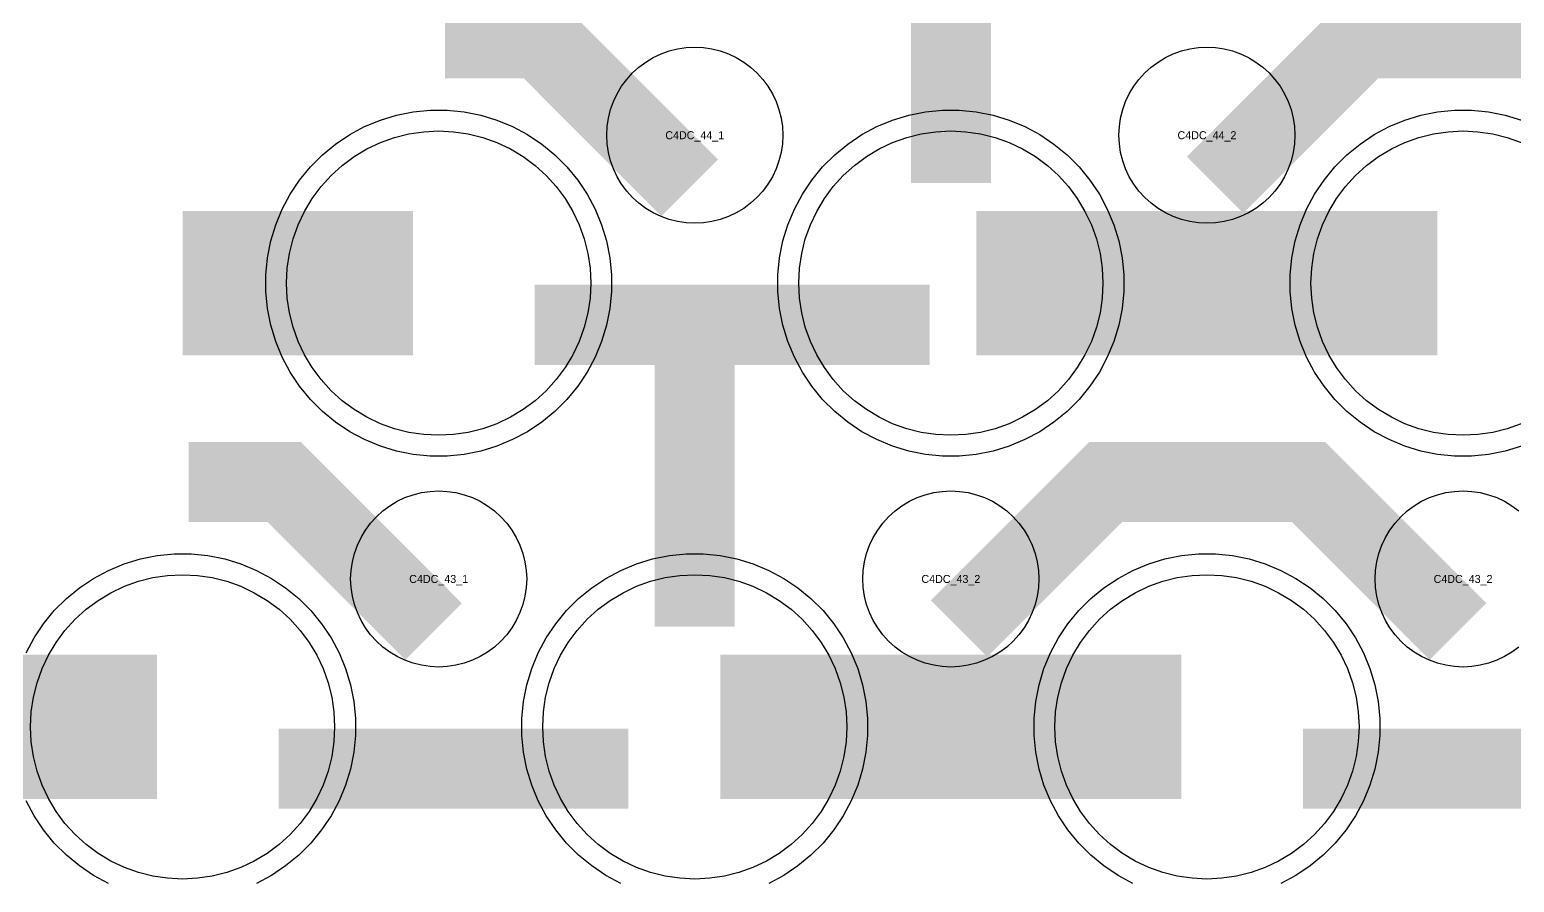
# Model space of a CAD drawing. Extents: x -11880 to 11880, y -14992 to 14992.
# Drawn here: x -11647.8 to -11184, y -8929.8 to -8663.6 of the extents above; entities that cross this region are included whole.
import ezdxf
from ezdxf.enums import TextEntityAlignment as Align

# ---------------------------------------------------------------- set-up
doc = ezdxf.new("R2010")
doc.units = 0
doc.header["$MEASUREMENT"] = 0
for name, color, linetype in [('GDS_775_DT_237', 138, 'CONTINUOUS'), ('RDL1_FS', 34, 'CONTINUOUS'), ('RDL_BS', 160, 'CONTINUOUS')]:
    doc.layers.add(name, color=color, linetype=linetype)

msp = doc.modelspace()

# ---------------------------------------------------------------- linework, layer by layer
at = {"layer": 'RDL1_FS'}
for points in [[(-11520, -8790.254), (-11524.657, -8790.025), (-11529.268, -8789.341), (-11533.791, -8788.209), (-11538.181, -8786.637), (-11542.395, -8784.645), (-11546.395, -8782.247), (-11550.14, -8779.469), (-11553.594, -8776.339), (-11556.724, -8772.885), (-11559.502, -8769.14), (-11561.9, -8765.14), (-11563.892, -8760.926), (-11565.464, -8756.536), (-11566.596, -8752.013), (-11567.28, -8747.402), (-11567.509, -8742.745), (-11567.28, -8738.088), (-11566.596, -8733.477), (-11565.464, -8728.954), (-11563.892, -8724.564), (-11561.9, -8720.35), (-11559.502, -8716.35), (-11556.724, -8712.605), (-11553.594, -8709.151), (-11550.14, -8706.021), (-11546.395, -8703.243), (-11542.395, -8700.845), (-11538.181, -8698.853), (-11533.791, -8697.281), (-11529.268, -8696.149), (-11524.657, -8695.465), (-11520, -8695.236), (-11515.343, -8695.465), (-11510.732, -8696.149), (-11506.209, -8697.281), (-11501.819, -8698.853), (-11497.605, -8700.845), (-11493.605, -8703.243), (-11489.86, -8706.021), (-11486.406, -8709.151), (-11483.276, -8712.605), (-11480.498, -8716.35), (-11478.1, -8720.35), (-11476.108, -8724.564), (-11474.536, -8728.954), (-11473.404, -8733.477), (-11472.72, -8738.088), (-11472.491, -8742.745), (-11472.72, -8747.402), (-11473.404, -8752.013), (-11474.536, -8756.536), (-11476.108, -8760.926), (-11478.1, -8765.14), (-11480.498, -8769.14), (-11483.276, -8772.885), (-11486.406, -8776.339), (-11489.86, -8779.469), (-11493.605, -8782.247), (-11497.605, -8784.645), (-11501.819, -8786.637), (-11506.209, -8788.209), (-11510.732, -8789.341), (-11515.343, -8790.025)], [(-11360, -8790.254), (-11364.657, -8790.025), (-11369.268, -8789.341), (-11373.791, -8788.209), (-11378.181, -8786.637), (-11382.395, -8784.645), (-11386.395, -8782.247), (-11390.14, -8779.469), (-11393.594, -8776.339), (-11396.724, -8772.885), (-11399.502, -8769.14), (-11401.9, -8765.14), (-11403.892, -8760.926), (-11405.464, -8756.536), (-11406.596, -8752.013), (-11407.28, -8747.402), (-11407.509, -8742.745), (-11407.28, -8738.088), (-11406.596, -8733.477), (-11405.464, -8728.954), (-11403.892, -8724.564), (-11401.9, -8720.35), (-11399.502, -8716.35), (-11396.724, -8712.605), (-11393.594, -8709.151), (-11390.14, -8706.021), (-11386.395, -8703.243), (-11382.395, -8700.845), (-11378.181, -8698.853), (-11373.791, -8697.281), (-11369.268, -8696.149), (-11364.657, -8695.465), (-11360, -8695.236), (-11355.343, -8695.465), (-11350.732, -8696.149), (-11346.209, -8697.281), (-11341.819, -8698.853), (-11337.605, -8700.845), (-11333.605, -8703.243), (-11329.86, -8706.021), (-11326.406, -8709.151), (-11323.276, -8712.605), (-11320.498, -8716.35), (-11318.1, -8720.35), (-11316.108, -8724.564), (-11314.536, -8728.954), (-11313.404, -8733.477), (-11312.72, -8738.088), (-11312.491, -8742.745), (-11312.72, -8747.402), (-11313.404, -8752.013), (-11314.536, -8756.536), (-11316.108, -8760.926), (-11318.1, -8765.14), (-11320.498, -8769.14), (-11323.276, -8772.885), (-11326.406, -8776.339), (-11329.86, -8779.469), (-11333.605, -8782.247), (-11337.605, -8784.645), (-11341.819, -8786.637), (-11346.209, -8788.209), (-11350.732, -8789.341), (-11355.343, -8790.025)], [(-11600, -8928.819), (-11604.657, -8928.59), (-11609.268, -8927.906), (-11613.791, -8926.774), (-11618.181, -8925.202), (-11622.395, -8923.21), (-11626.395, -8920.812), (-11630.14, -8918.034), (-11633.594, -8914.904), (-11636.724, -8911.45), (-11639.502, -8907.705), (-11641.9, -8903.705), (-11643.892, -8899.491), (-11645.464, -8895.101), (-11646.596, -8890.578), (-11647.28, -8885.967), (-11647.509, -8881.31), (-11647.28, -8876.653), (-11646.596, -8872.042), (-11645.464, -8867.519), (-11643.892, -8863.129), (-11641.9, -8858.915), (-11639.502, -8854.915), (-11636.724, -8851.17), (-11633.594, -8847.716), (-11630.14, -8844.586), (-11626.395, -8841.808), (-11622.395, -8839.41), (-11618.181, -8837.418), (-11613.791, -8835.846), (-11609.268, -8834.714), (-11604.657, -8834.03), (-11600, -8833.801), (-11595.343, -8834.03), (-11590.732, -8834.714), (-11586.209, -8835.846), (-11581.819, -8837.418), (-11577.605, -8839.41), (-11573.605, -8841.808), (-11569.86, -8844.586), (-11566.406, -8847.716), (-11563.276, -8851.17), (-11560.498, -8854.915), (-11558.1, -8858.915), (-11556.108, -8863.129), (-11554.536, -8867.519), (-11553.404, -8872.042), (-11552.72, -8876.653), (-11552.491, -8881.31), (-11552.72, -8885.967), (-11553.404, -8890.578), (-11554.536, -8895.101), (-11556.108, -8899.491), (-11558.1, -8903.705), (-11560.498, -8907.705), (-11563.276, -8911.45), (-11566.406, -8914.904), (-11569.86, -8918.034), (-11573.605, -8920.812), (-11577.605, -8923.21), (-11581.819, -8925.202), (-11586.209, -8926.774), (-11590.732, -8927.906), (-11595.343, -8928.59)], [(-11440, -8928.819), (-11444.657, -8928.59), (-11449.268, -8927.906), (-11453.791, -8926.774), (-11458.181, -8925.202), (-11462.395, -8923.21), (-11466.395, -8920.812), (-11470.14, -8918.034), (-11473.594, -8914.904), (-11476.724, -8911.45), (-11479.502, -8907.705), (-11481.9, -8903.705), (-11483.892, -8899.491), (-11485.464, -8895.101), (-11486.596, -8890.578), (-11487.28, -8885.967), (-11487.509, -8881.31), (-11487.28, -8876.653), (-11486.596, -8872.042), (-11485.464, -8867.519), (-11483.892, -8863.129), (-11481.9, -8858.915), (-11479.502, -8854.915), (-11476.724, -8851.17), (-11473.594, -8847.716), (-11470.14, -8844.586), (-11466.395, -8841.808), (-11462.395, -8839.41), (-11458.181, -8837.418), (-11453.791, -8835.846), (-11449.268, -8834.714), (-11444.657, -8834.03), (-11440, -8833.801), (-11435.343, -8834.03), (-11430.732, -8834.714), (-11426.209, -8835.846), (-11421.819, -8837.418), (-11417.605, -8839.41), (-11413.605, -8841.808), (-11409.86, -8844.586), (-11406.406, -8847.716), (-11403.276, -8851.17), (-11400.498, -8854.915), (-11398.1, -8858.915), (-11396.108, -8863.129), (-11394.536, -8867.519), (-11393.404, -8872.042), (-11392.72, -8876.653), (-11392.491, -8881.31), (-11392.72, -8885.967), (-11393.404, -8890.578), (-11394.536, -8895.101), (-11396.108, -8899.491), (-11398.1, -8903.705), (-11400.498, -8907.705), (-11403.276, -8911.45), (-11406.406, -8914.904), (-11409.86, -8918.034), (-11413.605, -8920.812), (-11417.605, -8923.21), (-11421.819, -8925.202), (-11426.209, -8926.774), (-11430.732, -8927.906), (-11435.343, -8928.59)], [(-11280, -8928.819), (-11284.657, -8928.59), (-11289.268, -8927.906), (-11293.791, -8926.774), (-11298.181, -8925.202), (-11302.395, -8923.21), (-11306.395, -8920.812), (-11310.14, -8918.034), (-11313.594, -8914.904), (-11316.724, -8911.45), (-11319.502, -8907.705), (-11321.9, -8903.705), (-11323.892, -8899.491), (-11325.464, -8895.101), (-11326.596, -8890.578), (-11327.28, -8885.967), (-11327.509, -8881.31), (-11327.28, -8876.653), (-11326.596, -8872.042), (-11325.464, -8867.519), (-11323.892, -8863.129), (-11321.9, -8858.915), (-11319.502, -8854.915), (-11316.724, -8851.17), (-11313.594, -8847.716), (-11310.14, -8844.586), (-11306.395, -8841.808), (-11302.395, -8839.41), (-11298.181, -8837.418), (-11293.791, -8835.846), (-11289.268, -8834.714), (-11284.657, -8834.03), (-11280, -8833.801), (-11275.343, -8834.03), (-11270.732, -8834.714), (-11266.209, -8835.846), (-11261.819, -8837.418), (-11257.605, -8839.41), (-11253.605, -8841.808), (-11249.86, -8844.586), (-11246.406, -8847.716), (-11243.276, -8851.17), (-11240.498, -8854.915), (-11238.1, -8858.915), (-11236.108, -8863.129), (-11234.536, -8867.519), (-11233.404, -8872.042), (-11232.72, -8876.653), (-11232.491, -8881.31), (-11232.72, -8885.967), (-11233.404, -8890.578), (-11234.536, -8895.101), (-11236.108, -8899.491), (-11238.1, -8903.705), (-11240.498, -8907.705), (-11243.276, -8911.45), (-11246.406, -8914.904), (-11249.86, -8918.034), (-11253.605, -8920.812), (-11257.605, -8923.21), (-11261.819, -8925.202), (-11266.209, -8926.774), (-11270.732, -8927.906), (-11275.343, -8928.59)]]:
    msp.add_lwpolyline(points, close=True, dxfattribs=at)
msp.add_lwpolyline([(-11181.819, -8786.637), (-11186.209, -8788.209), (-11190.732, -8789.341), (-11195.343, -8790.025), (-11200, -8790.254), (-11204.657, -8790.025), (-11209.268, -8789.341), (-11213.791, -8788.209), (-11218.181, -8786.637), (-11222.395, -8784.645), (-11226.395, -8782.247), (-11230.14, -8779.469), (-11233.594, -8776.339), (-11236.724, -8772.885), (-11239.502, -8769.14), (-11241.9, -8765.14), (-11243.892, -8760.926), (-11245.464, -8756.536), (-11246.596, -8752.013), (-11247.28, -8747.402), (-11247.509, -8742.745), (-11247.28, -8738.088), (-11246.596, -8733.477), (-11245.464, -8728.954), (-11243.892, -8724.564), (-11241.9, -8720.35), (-11239.502, -8716.35), (-11236.724, -8712.605), (-11233.594, -8709.151), (-11230.14, -8706.021), (-11226.395, -8703.243), (-11222.395, -8700.845), (-11218.181, -8698.853), (-11213.791, -8697.281), (-11209.268, -8696.149), (-11204.657, -8695.465), (-11200, -8695.236), (-11195.343, -8695.465), (-11190.732, -8696.149), (-11186.209, -8697.281), (-11181.819, -8698.853)], dxfattribs=at)
for points in [[(-11599.998, -8742.745, 45, 45, 0), (-11527.998, -8742.745, 45, 45, 0)], [(-11351.998, -8742.745, 45, 45, 0), (-11279.998, -8742.745, 45, 45, 0)], [(-11279.998, -8742.745, 45, 45, 0), (-11207.998, -8742.745, 45, 45, 0)], [(-11679.998, -8881.31, 45, 45, 0), (-11607.998, -8881.31, 45, 45, 0)], [(-11431.998, -8881.31, 45, 45, 0), (-11359.998, -8881.31, 45, 45, 0)], [(-11359.998, -8881.31, 45, 45, 0), (-11287.998, -8881.31, 45, 45, 0)]]:
    msp.add_lwpolyline(points, format="xyseb", dxfattribs=at)
at = {"layer": 'RDL_BS'}
for points in [[(-11360, -8711.48, 25, 25, 0), (-11360, -8604.703, 25, 25, 0)], [(-11360, -8711.48, 25, 25, 0), (-11360, -8604.703, 25, 25, 0)], [(-11441.599, -8712.958, 25, 25, 0), (-11488.313, -8666.244, 25, 25, 0), (-11518.071, -8666.244, 25, 25, 0)], [(-11277.438, -8712.059, 25, 25, 0), (-11231.623, -8666.244, 25, 25, 0), (-11198.07, -8666.244, 25, 25, 0)], [(-11121.599, -8712.958, 25, 25, 0), (-11168.313, -8666.244, 25, 25, 0), (-11198.071, -8666.244, 25, 25, 0)], [(-11440, -8850.045, 25, 25, 0), (-11440, -8743.268, 25, 25, 0)], [(-11440, -8850.045, 25, 25, 0), (-11440, -8743.268, 25, 25, 0)], [(-11489.984, -8755.758, 25, 25, 0), (-11380.719, -8755.758, 25, 25, 0)], [(-11452.5, -8755.768, 25, 25, 0), (-11387.833, -8755.768, 25, 25, 0)], [(-11452.5, -8755.768, 25, 25, 0), (-11366.667, -8755.768, 25, 25, 0)], [(-11521.599, -8851.523, 25, 25, 0), (-11568.313, -8804.809, 25, 25, 0), (-11598.071, -8804.809, 25, 25, 0)], [(-11357.438, -8850.624, 25, 25, 0), (-11311.623, -8804.809, 25, 25, 0), (-11278.07, -8804.809, 25, 25, 0)], [(-11201.599, -8851.523, 25, 25, 0), (-11248.313, -8804.809, 25, 25, 0), (-11278.071, -8804.809, 25, 25, 0)], [(-11569.984, -8894.323, 25, 25, 0), (-11460.719, -8894.323, 25, 25, 0)], [(-11249.984, -8894.323, 25, 25, 0), (-11140.719, -8894.323, 25, 25, 0)]]:
    msp.add_lwpolyline(points, format="xyseb", dxfattribs=at)
for points in [[(-11440, -8724.051), (-11442.693, -8723.919), (-11445.365, -8723.523), (-11447.984, -8722.866), (-11450.519, -8721.959), (-11452.956, -8720.807), (-11455.28, -8719.414), (-11457.443, -8717.811), (-11459.442, -8715.999), (-11461.254, -8714), (-11462.857, -8711.837), (-11464.25, -8709.513), (-11465.402, -8707.076), (-11466.309, -8704.541), (-11466.966, -8701.922), (-11467.362, -8699.25), (-11467.494, -8696.557), (-11467.362, -8693.864), (-11466.966, -8691.192), (-11466.309, -8688.573), (-11465.402, -8686.038), (-11464.25, -8683.601), (-11462.857, -8681.277), (-11461.254, -8679.114), (-11459.442, -8677.115), (-11457.443, -8675.303), (-11455.28, -8673.7), (-11452.956, -8672.307), (-11450.519, -8671.155), (-11447.984, -8670.248), (-11445.365, -8669.591), (-11442.693, -8669.195), (-11440, -8669.063), (-11437.307, -8669.195), (-11434.635, -8669.591), (-11432.016, -8670.248), (-11429.481, -8671.155), (-11427.044, -8672.307), (-11424.72, -8673.7), (-11422.557, -8675.303), (-11420.558, -8677.115), (-11418.746, -8679.114), (-11417.143, -8681.277), (-11415.75, -8683.601), (-11414.598, -8686.038), (-11413.691, -8688.573), (-11413.034, -8691.192), (-11412.638, -8693.864), (-11412.506, -8696.557), (-11412.638, -8699.25), (-11413.034, -8701.922), (-11413.691, -8704.541), (-11414.598, -8707.076), (-11415.75, -8709.513), (-11417.143, -8711.837), (-11418.746, -8714), (-11420.558, -8715.999), (-11422.557, -8717.811), (-11424.72, -8719.414), (-11427.044, -8720.807), (-11429.481, -8721.959), (-11432.016, -8722.866), (-11434.635, -8723.523), (-11437.307, -8723.919)], [(-11280, -8724.051), (-11282.693, -8723.919), (-11285.365, -8723.523), (-11287.984, -8722.866), (-11290.519, -8721.959), (-11292.956, -8720.807), (-11295.28, -8719.414), (-11297.443, -8717.811), (-11299.442, -8715.999), (-11301.254, -8714), (-11302.857, -8711.837), (-11304.25, -8709.513), (-11305.402, -8707.076), (-11306.309, -8704.541), (-11306.966, -8701.922), (-11307.362, -8699.25), (-11307.494, -8696.557), (-11307.362, -8693.864), (-11306.966, -8691.192), (-11306.309, -8688.573), (-11305.402, -8686.038), (-11304.25, -8683.601), (-11302.857, -8681.277), (-11301.254, -8679.114), (-11299.442, -8677.115), (-11297.443, -8675.303), (-11295.28, -8673.7), (-11292.956, -8672.307), (-11290.519, -8671.155), (-11287.984, -8670.248), (-11285.365, -8669.591), (-11282.693, -8669.195), (-11280, -8669.063), (-11277.307, -8669.195), (-11274.635, -8669.591), (-11272.016, -8670.248), (-11269.481, -8671.155), (-11267.044, -8672.307), (-11264.72, -8673.7), (-11262.557, -8675.303), (-11260.558, -8677.115), (-11258.746, -8679.114), (-11257.143, -8681.277), (-11255.75, -8683.601), (-11254.598, -8686.038), (-11253.691, -8688.573), (-11253.034, -8691.192), (-11252.638, -8693.864), (-11252.506, -8696.557), (-11252.638, -8699.25), (-11253.034, -8701.922), (-11253.691, -8704.541), (-11254.598, -8707.076), (-11255.75, -8709.513), (-11257.143, -8711.837), (-11258.746, -8714), (-11260.558, -8715.999), (-11262.557, -8717.811), (-11264.72, -8719.414), (-11267.044, -8720.807), (-11269.481, -8721.959), (-11272.016, -8722.866), (-11274.635, -8723.523), (-11277.307, -8723.919)], [(-11522.644, -8796.745), (-11527.938, -8796.228), (-11533.165, -8795.182), (-11538.205, -8793.651), (-11543.115, -8791.62), (-11547.777, -8789.128), (-11552.191, -8786.181), (-11556.292, -8782.819), (-11560.074, -8779.037), (-11563.436, -8774.936), (-11566.383, -8770.522), (-11568.875, -8765.86), (-11570.906, -8760.95), (-11572.437, -8755.91), (-11573.483, -8750.683), (-11574, -8745.389), (-11574, -8740.101), (-11573.483, -8734.807), (-11572.437, -8729.58), (-11570.906, -8724.54), (-11568.875, -8719.63), (-11566.383, -8714.968), (-11563.436, -8710.554), (-11560.074, -8706.453), (-11556.292, -8702.671), (-11552.191, -8699.309), (-11547.777, -8696.362), (-11543.115, -8693.87), (-11538.205, -8691.839), (-11533.165, -8690.308), (-11527.938, -8689.262), (-11522.644, -8688.745), (-11517.356, -8688.745), (-11512.062, -8689.262), (-11506.835, -8690.308), (-11501.795, -8691.839), (-11496.885, -8693.87), (-11492.223, -8696.362), (-11487.809, -8699.309), (-11483.708, -8702.671), (-11479.926, -8706.453), (-11476.564, -8710.554), (-11473.617, -8714.968), (-11471.125, -8719.63), (-11469.094, -8724.54), (-11467.563, -8729.58), (-11466.517, -8734.807), (-11466, -8740.101), (-11466, -8745.389), (-11466.517, -8750.683), (-11467.563, -8755.91), (-11469.094, -8760.95), (-11471.125, -8765.86), (-11473.617, -8770.522), (-11476.564, -8774.936), (-11479.926, -8779.037), (-11483.708, -8782.819), (-11487.809, -8786.181), (-11492.223, -8789.128), (-11496.885, -8791.62), (-11501.795, -8793.651), (-11506.835, -8795.182), (-11512.062, -8796.228), (-11517.356, -8796.745)], [(-11362.644, -8796.745), (-11367.938, -8796.228), (-11373.165, -8795.182), (-11378.205, -8793.651), (-11383.115, -8791.62), (-11387.777, -8789.128), (-11392.191, -8786.181), (-11396.292, -8782.819), (-11400.074, -8779.037), (-11403.436, -8774.936), (-11406.383, -8770.522), (-11408.875, -8765.86), (-11410.906, -8760.95), (-11412.437, -8755.91), (-11413.483, -8750.683), (-11414, -8745.389), (-11414, -8740.101), (-11413.483, -8734.807), (-11412.437, -8729.58), (-11410.906, -8724.54), (-11408.875, -8719.63), (-11406.383, -8714.968), (-11403.436, -8710.554), (-11400.074, -8706.453), (-11396.292, -8702.671), (-11392.191, -8699.309), (-11387.777, -8696.362), (-11383.115, -8693.87), (-11378.205, -8691.839), (-11373.165, -8690.308), (-11367.938, -8689.262), (-11362.644, -8688.745), (-11357.356, -8688.745), (-11352.062, -8689.262), (-11346.835, -8690.308), (-11341.795, -8691.839), (-11336.885, -8693.87), (-11332.223, -8696.362), (-11327.809, -8699.309), (-11323.708, -8702.671), (-11319.926, -8706.453), (-11316.564, -8710.554), (-11313.617, -8714.968), (-11311.125, -8719.63), (-11309.094, -8724.54), (-11307.563, -8729.58), (-11306.517, -8734.807), (-11306, -8740.101), (-11306, -8745.389), (-11306.517, -8750.683), (-11307.563, -8755.91), (-11309.094, -8760.95), (-11311.125, -8765.86), (-11313.617, -8770.522), (-11316.564, -8774.936), (-11319.926, -8779.037), (-11323.708, -8782.819), (-11327.809, -8786.181), (-11332.223, -8789.128), (-11336.885, -8791.62), (-11341.795, -8793.651), (-11346.835, -8795.182), (-11352.062, -8796.228), (-11357.356, -8796.745)], [(-11520, -8862.616), (-11522.693, -8862.484), (-11525.365, -8862.088), (-11527.984, -8861.431), (-11530.519, -8860.524), (-11532.956, -8859.372), (-11535.28, -8857.979), (-11537.443, -8856.376), (-11539.442, -8854.564), (-11541.254, -8852.565), (-11542.857, -8850.402), (-11544.25, -8848.078), (-11545.402, -8845.641), (-11546.309, -8843.106), (-11546.966, -8840.487), (-11547.362, -8837.815), (-11547.494, -8835.122), (-11547.362, -8832.429), (-11546.966, -8829.757), (-11546.309, -8827.138), (-11545.402, -8824.603), (-11544.25, -8822.166), (-11542.857, -8819.842), (-11541.254, -8817.679), (-11539.442, -8815.68), (-11537.443, -8813.868), (-11535.28, -8812.265), (-11532.956, -8810.872), (-11530.519, -8809.72), (-11527.984, -8808.813), (-11525.365, -8808.156), (-11522.693, -8807.76), (-11520, -8807.628), (-11517.307, -8807.76), (-11514.635, -8808.156), (-11512.016, -8808.813), (-11509.481, -8809.72), (-11507.044, -8810.872), (-11504.72, -8812.265), (-11502.557, -8813.868), (-11500.558, -8815.68), (-11498.746, -8817.679), (-11497.143, -8819.842), (-11495.75, -8822.166), (-11494.598, -8824.603), (-11493.691, -8827.138), (-11493.034, -8829.757), (-11492.638, -8832.429), (-11492.506, -8835.122), (-11492.638, -8837.815), (-11493.034, -8840.487), (-11493.691, -8843.106), (-11494.598, -8845.641), (-11495.75, -8848.078), (-11497.143, -8850.402), (-11498.746, -8852.565), (-11500.558, -8854.564), (-11502.557, -8856.376), (-11504.72, -8857.979), (-11507.044, -8859.372), (-11509.481, -8860.524), (-11512.016, -8861.431), (-11514.635, -8862.088), (-11517.307, -8862.484)], [(-11360, -8862.616), (-11362.693, -8862.484), (-11365.365, -8862.088), (-11367.984, -8861.431), (-11370.519, -8860.524), (-11372.956, -8859.372), (-11375.28, -8857.979), (-11377.443, -8856.376), (-11379.442, -8854.564), (-11381.254, -8852.565), (-11382.857, -8850.402), (-11384.25, -8848.078), (-11385.402, -8845.641), (-11386.309, -8843.106), (-11386.966, -8840.487), (-11387.362, -8837.815), (-11387.494, -8835.122), (-11387.362, -8832.429), (-11386.966, -8829.757), (-11386.309, -8827.138), (-11385.402, -8824.603), (-11384.25, -8822.166), (-11382.857, -8819.842), (-11381.254, -8817.679), (-11379.442, -8815.68), (-11377.443, -8813.868), (-11375.28, -8812.265), (-11372.956, -8810.872), (-11370.519, -8809.72), (-11367.984, -8808.813), (-11365.365, -8808.156), (-11362.693, -8807.76), (-11360, -8807.628), (-11357.307, -8807.76), (-11354.635, -8808.156), (-11352.016, -8808.813), (-11349.481, -8809.72), (-11347.044, -8810.872), (-11344.72, -8812.265), (-11342.557, -8813.868), (-11340.558, -8815.68), (-11338.746, -8817.679), (-11337.143, -8819.842), (-11335.75, -8822.166), (-11334.598, -8824.603), (-11333.691, -8827.138), (-11333.034, -8829.757), (-11332.638, -8832.429), (-11332.506, -8835.122), (-11332.638, -8837.815), (-11333.034, -8840.487), (-11333.691, -8843.106), (-11334.598, -8845.641), (-11335.75, -8848.078), (-11337.143, -8850.402), (-11338.746, -8852.565), (-11340.558, -8854.564), (-11342.557, -8856.376), (-11344.72, -8857.979), (-11347.044, -8859.372), (-11349.481, -8860.524), (-11352.016, -8861.431), (-11354.635, -8862.088), (-11357.307, -8862.484)]]:
    msp.add_lwpolyline(points, close=True, dxfattribs=at)
for points in [[(-11181.795, -8793.651), (-11186.835, -8795.182), (-11192.062, -8796.228), (-11197.356, -8796.745), (-11202.644, -8796.745), (-11207.938, -8796.228), (-11213.165, -8795.182), (-11218.205, -8793.651), (-11223.115, -8791.62), (-11227.777, -8789.128), (-11232.191, -8786.181), (-11236.292, -8782.819), (-11240.074, -8779.037), (-11243.436, -8774.936), (-11246.383, -8770.522), (-11248.875, -8765.86), (-11250.906, -8760.95), (-11252.437, -8755.91), (-11253.483, -8750.683), (-11254, -8745.389), (-11254, -8740.101), (-11253.483, -8734.807), (-11252.437, -8729.58), (-11250.906, -8724.54), (-11248.875, -8719.63), (-11246.383, -8714.968), (-11243.436, -8710.554), (-11240.074, -8706.453), (-11236.292, -8702.671), (-11232.191, -8699.309), (-11227.777, -8696.362), (-11223.115, -8693.87), (-11218.205, -8691.839), (-11213.165, -8690.308), (-11207.938, -8689.262), (-11202.644, -8688.745), (-11197.356, -8688.745), (-11192.062, -8689.262), (-11186.835, -8690.308), (-11181.795, -8691.839)], [(-11182.557, -8856.376), (-11184.72, -8857.979), (-11187.044, -8859.372), (-11189.481, -8860.524), (-11192.016, -8861.431), (-11194.635, -8862.088), (-11197.307, -8862.484), (-11200, -8862.616), (-11202.693, -8862.484), (-11205.365, -8862.088), (-11207.984, -8861.431), (-11210.519, -8860.524), (-11212.956, -8859.372), (-11215.28, -8857.979), (-11217.443, -8856.376), (-11219.442, -8854.564), (-11221.254, -8852.565), (-11222.857, -8850.402), (-11224.25, -8848.078), (-11225.402, -8845.641), (-11226.309, -8843.106), (-11226.966, -8840.487), (-11227.362, -8837.815), (-11227.494, -8835.122), (-11227.362, -8832.429), (-11226.966, -8829.757), (-11226.309, -8827.138), (-11225.402, -8824.603), (-11224.25, -8822.166), (-11222.857, -8819.842), (-11221.254, -8817.679), (-11219.442, -8815.68), (-11217.443, -8813.868), (-11215.28, -8812.265), (-11212.956, -8810.872), (-11210.519, -8809.72), (-11207.984, -8808.813), (-11205.365, -8808.156), (-11202.693, -8807.76), (-11200, -8807.628), (-11197.307, -8807.76), (-11194.635, -8808.156), (-11192.016, -8808.813), (-11189.481, -8809.72), (-11187.044, -8810.872), (-11184.72, -8812.265), (-11182.557, -8813.868)], [(-11648.875, -8858.195), (-11646.383, -8853.533), (-11643.436, -8849.119), (-11640.074, -8845.018), (-11636.292, -8841.236), (-11632.191, -8837.874), (-11627.777, -8834.927), (-11623.115, -8832.435), (-11618.205, -8830.404), (-11613.165, -8828.873), (-11607.938, -8827.827), (-11602.644, -8827.31), (-11597.356, -8827.31), (-11592.062, -8827.827), (-11586.835, -8828.873), (-11581.795, -8830.404), (-11576.885, -8832.435), (-11572.223, -8834.927), (-11567.809, -8837.874), (-11563.708, -8841.236), (-11559.926, -8845.018), (-11556.564, -8849.119), (-11553.617, -8853.533), (-11551.125, -8858.195), (-11549.094, -8863.105), (-11547.563, -8868.145), (-11546.517, -8873.372), (-11546, -8878.666), (-11546, -8883.954), (-11546.517, -8889.248), (-11547.563, -8894.475), (-11549.094, -8899.515), (-11551.125, -8904.425), (-11553.617, -8909.087), (-11556.564, -8913.501), (-11559.926, -8917.602), (-11563.708, -8921.384), (-11567.809, -8924.746), (-11572.223, -8927.693), (-11576.885, -8930.185)], [(-11463.115, -8930.185), (-11467.777, -8927.693), (-11472.191, -8924.746), (-11476.292, -8921.384), (-11480.074, -8917.602), (-11483.436, -8913.501), (-11486.383, -8909.087), (-11488.875, -8904.425), (-11490.906, -8899.515), (-11492.437, -8894.475), (-11493.483, -8889.248), (-11494, -8883.954), (-11494, -8878.666), (-11493.483, -8873.372), (-11492.437, -8868.145), (-11490.906, -8863.105), (-11488.875, -8858.195), (-11486.383, -8853.533), (-11483.436, -8849.119), (-11480.074, -8845.018), (-11476.292, -8841.236), (-11472.191, -8837.874), (-11467.777, -8834.927), (-11463.115, -8832.435), (-11458.205, -8830.404), (-11453.165, -8828.873), (-11447.938, -8827.827), (-11442.644, -8827.31), (-11437.356, -8827.31), (-11432.062, -8827.827), (-11426.835, -8828.873), (-11421.795, -8830.404), (-11416.885, -8832.435), (-11412.223, -8834.927), (-11407.809, -8837.874), (-11403.708, -8841.236), (-11399.926, -8845.018), (-11396.564, -8849.119), (-11393.617, -8853.533), (-11391.125, -8858.195), (-11389.094, -8863.105), (-11387.563, -8868.145), (-11386.517, -8873.372), (-11386, -8878.666), (-11386, -8883.954), (-11386.517, -8889.248), (-11387.563, -8894.475), (-11389.094, -8899.515), (-11391.125, -8904.425), (-11393.617, -8909.087), (-11396.564, -8913.501), (-11399.926, -8917.602), (-11403.708, -8921.384), (-11407.809, -8924.746), (-11412.223, -8927.693), (-11416.885, -8930.185)], [(-11303.115, -8930.185), (-11307.777, -8927.693), (-11312.191, -8924.746), (-11316.292, -8921.384), (-11320.074, -8917.602), (-11323.436, -8913.501), (-11326.383, -8909.087), (-11328.875, -8904.425), (-11330.906, -8899.515), (-11332.437, -8894.475), (-11333.483, -8889.248), (-11334, -8883.954), (-11334, -8878.666), (-11333.483, -8873.372), (-11332.437, -8868.145), (-11330.906, -8863.105), (-11328.875, -8858.195), (-11326.383, -8853.533), (-11323.436, -8849.119), (-11320.074, -8845.018), (-11316.292, -8841.236), (-11312.191, -8837.874), (-11307.777, -8834.927), (-11303.115, -8832.435), (-11298.205, -8830.404), (-11293.165, -8828.873), (-11287.938, -8827.827), (-11282.644, -8827.31), (-11277.356, -8827.31), (-11272.062, -8827.827), (-11266.835, -8828.873), (-11261.795, -8830.404), (-11256.885, -8832.435), (-11252.223, -8834.927), (-11247.809, -8837.874), (-11243.708, -8841.236), (-11239.926, -8845.018), (-11236.564, -8849.119), (-11233.617, -8853.533), (-11231.125, -8858.195), (-11229.094, -8863.105), (-11227.563, -8868.145), (-11226.517, -8873.372), (-11226, -8878.666), (-11226, -8883.954), (-11226.517, -8889.248), (-11227.563, -8894.475), (-11229.094, -8899.515), (-11231.125, -8904.425), (-11233.617, -8909.087), (-11236.564, -8913.501), (-11239.926, -8917.602), (-11243.708, -8921.384), (-11247.809, -8924.746), (-11252.223, -8927.693), (-11256.885, -8930.185)], [(-11623.115, -8930.185), (-11627.777, -8927.693), (-11632.191, -8924.746), (-11636.292, -8921.384), (-11640.074, -8917.602), (-11643.436, -8913.501), (-11646.383, -8909.087), (-11648.875, -8904.425)]]:
    msp.add_lwpolyline(points, dxfattribs=at)

# ---------------------------------------------------------------- texts
at = {"layer": 'GDS_775_DT_237'}
for s, p in [('C4DC_44_1', (-11440, -8696.557)), ('C4DC_44_1', (-11440, -8696.557)), ('C4DC_44_2', (-11280, -8696.557)), ('C4DC_44_2', (-11280, -8696.557)), ('C4DC_43_1', (-11520, -8835.122)), ('C4DC_43_1', (-11520, -8835.122)), ('C4DC_43_2', (-11360, -8835.122)), ('C4DC_43_2', (-11360, -8835.122)), ('C4DC_43_2', (-11200, -8835.122)), ('C4DC_43_2', (-11200, -8835.122))]:
    msp.add_text(s, height=2.5, dxfattribs=at).set_placement(p, align=Align.MIDDLE_CENTER)

doc.saveas('drawing.dxf')
